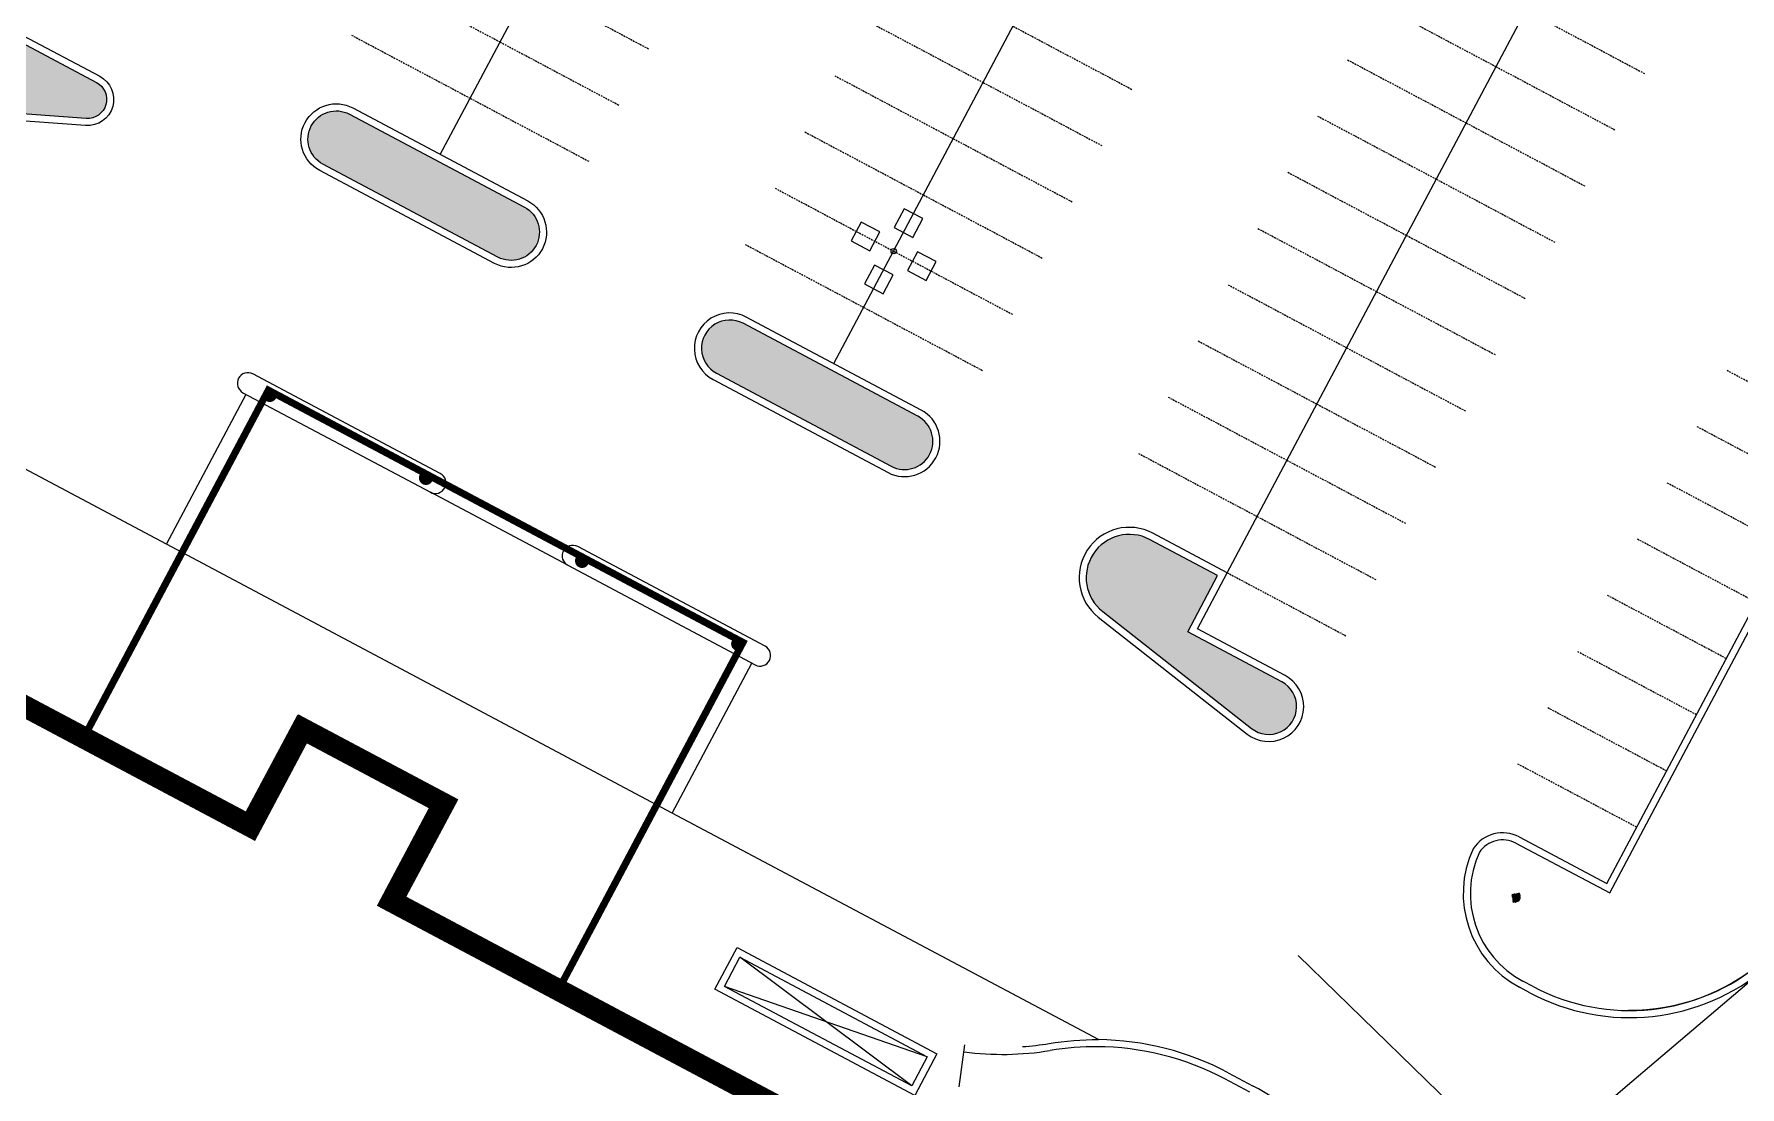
# Model space of a CAD drawing. Header units: feet. Extents: x 4566 to 6562, y 3176 to 5478.
# Drawn here: x 5116.9 to 5358.1, y 4111.4 to 4260.2 of the extents above; entities that cross this region are included whole.
import ezdxf

# ---------------------------------------------------------------- set-up
doc = ezdxf.new("R2010")
doc.units = ezdxf.units.FT
doc.header["$MEASUREMENT"] = 0
doc.linetypes.add('DASHED4', pattern=[0.1875, 0.125, -0.0625])
doc.linetypes.add('HIDDEN', pattern=[0.375, 0.25, -0.125])
for name, color, linetype in [('BLDG-CANOPIES', 11, 'Continuous'), ('BLDG-EXTENTS', 11, 'Continuous'), ('BLDG-EXTERIOR-STRUCTURES', 7, 'Continuous'), ('E3BDL', 7, 'Continuous'), ('ECTR-LITE-PKNG', 1, 'Continuous'), ('Fixtures', 1, 'Continuous'), ('PKNG-EOP', 254, 'Continuous'), ('PKNG-STRP-AISLES', 7, 'Continuous'), ('PKNG-STRP-NO-PARKING-EXTENTS', 7, 'Continuous'), ('PKNG-STRP-STALLS', 7, 'HIDDEN'), ('PKNG-STRP-TRAFFIC-CONTROL', 7, 'Continuous'), ('PLNT-TURF', 92, 'Continuous'), ('UTL-HYDRANTS', 1, 'Continuous')]:
    doc.layers.add(name, color=color, linetype=linetype)

# ---------------------------------------------------------------- blocks, each defined once
blk = doc.blocks.new('40ftLightPole')
at = {"layer": 'Fixtures'}
blk.add_circle((0, 0), 0.3750000000151231, dxfattribs=at)
blk = doc.blocks.new('KVS31000SR5')
at = {"layer": 'Fixtures'}
blk.add_lwpolyline([(1.5, 3), (1.5, 6), (-1.5, 6), (-1.5, 3)], close=True, dxfattribs=at)
blk = doc.blocks.new('Light_Fixture_Vertical_40-ft')
at = {"layer": 'ECTR-LITE-PKNG'}
for name, p, rotation in [('KVS31000SR5', (0, -2.273736754432321e-13, 40), 0.159018628577231), ('KVS31000SR5', (0, -2.273736754432321e-13, 40), 90.15901862810824), ('40ftLightPole', (0, 0), 344.1677341127833), ('KVS31000SR5', (0, -2.273736754432321e-13, 40), 270.1590186281082), ('KVS31000SR5', (0, -2.273736754432321e-13, 40), 180.1590186285772)]:
    blk.add_blockref(name, p, dxfattribs=dict(at, rotation=rotation))
blk = doc.blocks.new('I_UTILITY_FIRE_HYDRANT_P')
at = {"color": 0, "linetype": 'ByBlock', "lineweight": -2}
for p, q in [((-8.749999999999998, 0.9510565162951631), (-8.75, 9.325873406851315e-15)), ((-7.499999999999999, 0.9510565162951615), (-8.75, 0.9510565162951629)), ((-7.5, 7.965850201685498e-15), (-8.75, 9.325873406851315e-15)), ((-8.75, 9.2148511043888e-15), (-8.750000000000002, -0.9510565162951443)), ((-7.500000000000002, -1.249999999999992), (-7.499999999999998, 1.250000000000008)), ((-7.249999999999998, 1.250000000000008), (-7.499999999999998, 1.250000000000008)), ((-7.249999999999998, 2.000000000000008), (-7.250000000000002, -1.999999999999992)), ((-4.308421984903516, 3.000000000000004), (-6.249999999999996, 3.000000000000007)), ((-0.9510565162951519, 0.3090169943749475), (1.77635683940025e-15, 1)), ((-0.5877852522924716, -0.8090169943749475), (-0.9510565162951519, 0.3090169943749475)), ((1.77635683940025e-15, 1), (0.9510565162951554, 0.3090169943749472)), ((0.9510565162951554, 0.3090169943749473), (0.5877852522924751, -0.8090169943749476)), ((4.308421984903525, 2.999999999999999), (6.25, 2.999999999999998)), ((7.25, -2.000000000000002), (7.25, 1.999999999999998)), ((7.25, 1.249999999999998), (7.5, 1.249999999999998)), ((7.5, 1.249999999999998), (7.5, -1.250000000000002)), ((7.5, 0.9510565162951515), (8.75, 0.9510565162951512)), ((8.75, -2.331468351712829e-15), (8.75, 0.9510565162951512)), ((-7.500000000000001, -0.9510565162951456), (-8.75, -0.9510565162951443)), ((-7.250000000000002, -1.249999999999992), (-7.500000000000002, -1.249999999999992)), ((-4.308421984903523, -2.999999999999996), (-6.250000000000004, -2.999999999999993)), ((-3, -4.308421984903521), (-3, -6.25)), ((-2, -7.25), (2, -7.25)), ((-1.25, -7.25), (-1.25, -7.5)), ((1.25, -7.5), (-1.25, -7.5)), ((-0.9510565162951536, -7.5), (-0.9510565162951536, -8.75)), ((-0.9510565162951536, -8.75), (0, -8.75)), ((0.5877852522924751, -0.8090169943749476), (-0.5877852522924716, -0.8090169943749473)), ((0, -7.5), (0, -8.75)), ((0, -8.75), (0.9510565162951536, -8.75)), ((0.9510565162951536, -7.5), (0.9510565162951536, -8.75)), ((1.25, -7.25), (1.25, -7.5)), ((3, -4.308421984903522), (3, -6.25)), ((4.308421984903521, -3.000000000000001), (6.25, -3.000000000000002)), ((7.25, -1.250000000000002), (7.5, -1.250000000000002)), ((7.5, -2.05391259555654e-15), (8.75, -2.414735078559715e-15)), ((7.5, -0.9510565162951556), (8.75, -0.9510565162951559)), ((8.75, -0.9510565162951563), (8.75, -2.414735078559715e-15))]:
    blk.add_line(p, q, dxfattribs=at)
for radius in [5.25, 4.25, 1.625]:
    blk.add_circle((1.77635683940025e-15, 0), radius, dxfattribs=at)
for centre, radius, start, end in [((-6.249999999999998, 2.000000000000007), 1, 89.9999999999999, 180), ((0, 0), 6.25, 28.68540201411889, 151.314597985881), ((6.25, 1.999999999999998), 1, 0, 90), ((-6.250000000000002, -1.999999999999993), 1, 179.9999999999999, 269.9999999999999), ((0, 0), 6.25, 208.6854020141189, 241.314597985881), ((-2, -6.25), 1, 180, 270), ((2, -6.25), 1, 270, 0), ((0, 0), 6.25, 298.6854020141188, 331.314597985881), ((6.25, -2.000000000000002), 1, 270, 0)]:
    blk.add_arc(centre, radius, start, end, dxfattribs=at)
for points, knots in [([(-4.051286747571826, 0.9638250696304702), (-4.061262967728353, 0.9649900841826174), (-4.067548618470793, 0.977722912500991), (-4.071883112359752, 1.025060432383699), (-4.069810382197883, 1.059314041900602), (-4.05676818217504, 1.146339205836758), (-4.045691111282718, 1.198357864308253), (-4.010609617216385, 1.330698350690151), (-3.986609363516751, 1.403221042397037), (-3.956082955533299, 1.487853962890036), (-3.946498145065799, 1.5133548261587), (-3.930091122789872, 1.55555964541306), (-3.923226759389157, 1.572829603989244), (-3.910514196164632, 1.604185735073665), (-3.904311103421231, 1.619227183518368), (-3.89160849298737, 1.649517759787188), (-3.884728039386912, 1.665634640372853), (-3.868544652838277, 1.702832758484648), (-3.858824234120942, 1.724611708704791), (-3.827903875629587, 1.791880709713195), (-3.806768162328986, 1.835114733925998), (-3.743322513117454, 1.956025291533804), (-3.711344702074912, 2.007416295090204), (-3.661483150845459, 2.083401468448832), (-3.635608442417425, 2.117863580363938), (-3.597237749963252, 2.160407358968925), (-3.583276956641461, 2.172899630753398), (-3.560578733948477, 2.186535000712111), (-3.551931095968905, 2.187682128089005), (-3.546219574352531, 2.18316508912594)], [0, 0, 0, 0, 0.185870730838596, 0.185870730838596, 0.3733343903633866, 0.3733343903633866, 0.5677116081026011, 0.5677116081026011, 0.8231242128603288, 0.8231242128603288, 0.9336673492891366, 0.9336673492891366, 1.007549734701007, 1.007549734701007, 1.07194678697078, 1.07194678697078, 1.14155356558103, 1.14155356558103, 1.237498652971599, 1.237498652971599, 1.442129977944316, 1.442129977944316, 1.815046653273199, 1.815046653273199, 2.285394810310206, 2.285394810310206, 2.623416378169838, 2.623416378169838, 2.959053374163294, 2.959053374163294, 2.959053374163294, 2.959053374163294]), ([(-2.571738123073086, 0.7315230286607199), (-2.813615263324508, 0.7388640052910213), (-3.106920374769969, 0.7870245538638123), (-3.707453650114568, 0.9012876322716513), (-3.934977045560082, 0.9502425209961127), (-4.051286747589876, 0.9638250696260242)], [6.191079066227696e-05, 6.191079066227696e-05, 6.191079066227696e-05, 6.191079066227696e-05, 1.097237405152109, 1.097237405152109, 2.458179465722594, 2.458179465722594, 2.458179465722594, 2.458179465722594]), ([(-3.546219574468871, 2.183165089318265), (-3.470538485629644, 2.123311612429056), (-3.32480315042921, 2.025981141844614), (-2.857386861249532, 1.713100544993313), (-2.549194944625413, 1.50209116713728), (-2.335758360403319, 1.301228572300999)], [0.0189937173555643, 0.0189937173555643, 0.0189937173555643, 0.0189937173555643, 1.804809571325223, 1.804809571325223, 4.044345681741126, 4.044345681741126, 4.044345681741126, 4.044345681741126]), ([(-2.335758360421058, 1.301228572100691), (-2.315541923685419, 1.282203127347758), (-2.299988159629079, 1.256490502320221), (-2.280185236458646, 1.195528420770965), (-2.275777611033106, 1.16116437276625), (-2.277653169309147, 1.094759338522458), (-2.281935832005896, 1.064068826128835), (-2.292877666125507, 1.019107329099468), (-2.296962330650127, 1.005045017754546), (-2.304946415596055, 0.981404221122933), (-2.308518728061648, 0.9717781633472699), (-2.316057751477254, 0.9531655862679199), (-2.319995563687595, 0.9441791802918498), (-2.329633162070315, 0.9237721180037626), (-2.335495441541921, 0.9124636631208037), (-2.354157436450066, 0.8795547817808613), (-2.368001235560838, 0.8589936131107276), (-2.402636899428702, 0.8156695353614632), (-2.424025930929591, 0.7944880925805468), (-2.468171898867414, 0.7610599333572979), (-2.490595497344936, 0.7487545044179393), (-2.532957834477019, 0.7341416767390032), (-2.552705310455113, 0.7309453823712561), (-2.571738123073017, 0.731523028660792)], [0, 0, 0, 0, 0.1258730209680606, 0.1258730209680606, 0.2478314787581916, 0.2478314787581916, 0.3450658520518149, 0.3450658520518149, 0.3893875602107477, 0.3893875602107477, 0.4202065589311733, 0.4202065589311733, 0.4496330947651197, 0.4496330947651197, 0.4880450728529412, 0.4880450728529412, 0.5645710982888283, 0.5645710982888283, 0.6648534477620065, 0.6648534477620065, 0.7619275108266277, 0.7619275108266277, 0.8482629304626004, 0.8482629304626004, 0.8482629304626004, 0.8482629304626004]), ([(-2.183165089125931, 3.546219574352529), (-2.189395552359218, 3.554097616965825), (-2.18483670937575, 3.567545712477598), (-2.154428978084042, 3.604083343813094), (-2.128742376961519, 3.626838661829579), (-2.057984065330629, 3.679152517304978), (-2.013368647233546, 3.708102591514744), (-1.894983429538967, 3.776875084512423), (-1.826731400301948, 3.811185629467049), (-1.7453014582193, 3.849444711368933), (-1.720492140397991, 3.860699060234348), (-1.679047309794029, 3.8789408574175), (-1.661981767064743, 3.88629872432839), (-1.630820494480917, 3.899481717587606), (-1.615798335343563, 3.905731378838554), (-1.585397561481134, 3.918167948747788), (-1.56913599052908, 3.924699088902891), (-1.531389566593937, 3.939558748095942), (-1.50911614921505, 3.948085417492773), (-1.439685787272339, 3.973787789103528), (-1.394169509373441, 3.989413654602299), (-1.263809985377939, 4.030047481009481), (-1.204859331235534, 4.043774681080547), (-1.115872258888936, 4.062246871437292), (-1.073207684069059, 4.06831908267579), (-1.015992512886985, 4.071269900191507), (-0.997287371167193, 4.070231498654143), (-0.9715956414183164, 4.063823094028845), (-0.964669696414628, 4.058519432119331), (-0.9638250696304631, 4.051286747571831)], [0, 0, 0, 0, 0.1858707308386437, 0.1858707308386437, 0.3733343903635247, 0.3733343903635247, 0.5677116081027659, 0.5677116081027659, 0.8231242128604076, 0.8231242128604076, 0.9336673492890136, 0.9336673492890136, 1.007549734700745, 1.007549734700745, 1.071946786971002, 1.071946786971002, 1.141553565583239, 1.141553565583239, 1.237498652976416, 1.237498652976416, 1.442129977954591, 1.442129977954591, 1.815046653292308, 1.815046653292308, 2.285394810337199, 2.285394810337199, 2.623416378202705, 2.623416378202705, 2.959053374202118, 2.959053374202118, 2.959053374202118, 2.959053374202118]), ([(-1.301228572100836, 2.335758360421058), (-1.467070683830803, 2.511982180862661), (-1.640414066609072, 2.753434864603907), (-1.984259020351979, 3.258872213509682), (-2.110526022360787, 3.454371883097089), (-2.183165089141835, 3.54621957436215)], [6.1910790663185e-05, 6.1910790663185e-05, 6.1910790663185e-05, 6.1910790663185e-05, 1.097237405152072, 1.097237405152072, 2.458179465722489, 2.458179465722489, 2.458179465722489, 2.458179465722489]), ([(-0.7315230286607619, 2.571738123073063), (-0.7306808701534369, 2.543989922565567), (-0.7378642696355122, 2.514810179009367), (-0.7669681896329621, 2.457700696489808), (-0.7881505791787848, 2.430284983289278), (-0.8364322491729936, 2.384655753246081), (-0.8611620184389075, 2.365982583648914), (-0.9006916429854339, 2.341927049311649), (-0.9135234926808256, 2.334871787584726), (-0.93588566089851, 2.323800820580705), (-0.9452183179967371, 2.319520176220373), (-0.9637102920455156, 2.311689991332944), (-0.9728490943666763, 2.308120096445731), (-0.9940938776655202, 2.300504935488478), (-1.006235420365577, 2.296653907923589), (-1.042701536672194, 2.286579837916911), (-1.067029522696682, 2.281829940349712), (-1.12215538465404, 2.275686303976395), (-1.152257255697176, 2.275833091368081), (-1.20711044705692, 2.283411726589588), (-1.23166757784734, 2.29056635288315), (-1.271955103244476, 2.310188219192114), (-1.288178798841987, 2.321891671945397), (-1.301228572100735, 2.335758360421065)], [0, 0, 0, 0, 0.1258730209699152, 0.1258730209699152, 0.2478314787622561, 0.2478314787622561, 0.3450658520571158, 0.3450658520571158, 0.3893875602163909, 0.3893875602163909, 0.4202065589372208, 0.4202065589372208, 0.4496330947716183, 0.4496330947716183, 0.4880450728601258, 0.4880450728601258, 0.5645710982970364, 0.5645710982970364, 0.6648534477719215, 0.6648534477719215, 0.7619275108388546, 0.7619275108388546, 0.848262930476104, 0.848262930476104, 0.848262930476104, 0.848262930476104]), ([(-0.9638250695767301, 4.051286747790099), (-0.952633257836883, 3.955449337278342), (-0.9184058498245005, 3.783575857733275), (-0.8091326138437509, 3.231822638282042), (-0.74041418166785, 2.864691882154335), (-0.7315230285065724, 2.571738123202135)], [0.01899371735556366, 0.01899371735556366, 0.01899371735556366, 0.01899371735556366, 1.804809571325323, 1.804809571325323, 4.044345681741321, 4.044345681741321, 4.044345681741321, 4.044345681741321]), ([(1.301228572100792, 2.335758360421072), (1.282203127347564, 2.315541923685117), (1.256490502319961, 2.299988159629027), (1.195528420771074, 2.280185236458695), (1.161164372766327, 2.275777611033113), (1.094759338522479, 2.277653169309153), (1.064068826128892, 2.281935832005879), (1.019107329099402, 2.29287766612553), (1.005045017754515, 2.296962330650138), (0.9814042211229292, 2.304946415596061), (0.971778163347345, 2.308518728061614), (0.9531655862678168, 2.316057751477297), (0.9441791802917656, 2.319995563687637), (0.9237721180037308, 2.329633162070336), (0.9124636631207359, 2.335495441541958), (0.8795547817809997, 2.354157436449996), (0.8589936131106342, 2.368001235560888), (0.8156695353609873, 2.402636899429109), (0.7944880925800142, 2.424025930930222), (0.7610599333570942, 2.468171898867779), (0.7487545044178265, 2.490595497345215), (0.7341416767390392, 2.532957834477003), (0.7309453823712335, 2.552705310454968), (0.7315230286607743, 2.571738123073043)], [0, 0, 0, 0, 0.125873020970022, 0.125873020970022, 0.2478314787627043, 0.2478314787627043, 0.3450658520580574, 0.3450658520580574, 0.389387560217448, 0.389387560217448, 0.4202065589378015, 0.4202065589378015, 0.4496330947713021, 0.4496330947713021, 0.4880450728584949, 0.4880450728584949, 0.5645710982920736, 0.5645710982920736, 0.664853447762237, 0.664853447762237, 0.7619275108245371, 0.7619275108245371, 0.8482629304580972, 0.8482629304580972, 0.8482629304580972, 0.8482629304580972]), ([(0.731523028660602, 2.571738123073184), (0.7388640052909068, 2.813615263324605), (0.7870245538638141, 3.106920374769989), (0.9012876322716483, 3.70745365011457), (0.9502425209961096, 3.934977045560084), (0.9638250696260222, 4.051286747589879)], [6.19107907077057e-05, 6.19107907077057e-05, 6.19107907077057e-05, 6.19107907077057e-05, 1.097237405152137, 1.097237405152137, 2.458179465722634, 2.458179465722634, 2.458179465722634, 2.458179465722634]), ([(0.9638250696304667, 4.051286747571826), (0.9649900841826149, 4.061262967728353), (0.9777229125009903, 4.067548618470791), (1.025060432383697, 4.07188311235975), (1.059314041900603, 4.069810382197883), (1.146339205836757, 4.056768182175041), (1.19835786430825, 4.045691111282719), (1.330698350690128, 4.010609617216391), (1.403221042397004, 3.986609363516761), (1.487853962890021, 3.956082955533302), (1.513354826158638, 3.946498145065826), (1.55555964541308, 3.930091122789867), (1.572829603989319, 3.923226759389129), (1.604185735073779, 3.910514196164588), (1.619227183518607, 3.904311103421131), (1.649517759787164, 3.891608492987379), (1.665634640372847, 3.884728039386915), (1.702832758484588, 3.868544652838303), (1.724611708704781, 3.858824234120947), (1.79188070971324, 3.827903875629567), (1.835114733926019, 3.806768162328976), (1.956025291533704, 3.743322513117508), (2.00741629509011, 3.711344702074968), (2.083401468448816, 3.661483150845464), (2.117863580363942, 3.635608442417428), (2.160407358968936, 3.597237749963249), (2.172899630753399, 3.583276956641455), (2.186535000712112, 3.560578733948468), (2.187682128088992, 3.5519310959689), (2.183165089125932, 3.546219574352532)], [0, 0, 0, 0, 0.1858707308386025, 0.1858707308386025, 0.3733343903634176, 0.3733343903634176, 0.5677116081026621, 0.5677116081026621, 0.8231242128603582, 0.8231242128603582, 0.9336673492890485, 0.9336673492890485, 1.007549734700714, 1.007549734700714, 1.071946786971089, 1.071946786971089, 1.141553565583029, 1.141553565583029, 1.23749865297561, 1.23749865297561, 1.442129977952642, 1.442129977952642, 1.815046653288918, 1.815046653288918, 2.285394810333692, 2.285394810333692, 2.62341637819888, 2.62341637819888, 2.959053374198062, 2.959053374198062, 2.959053374198062, 2.959053374198062]), ([(2.183165089318262, 3.546219574468872), (2.123311612429049, 3.470538485629641), (2.025981141844607, 3.324803150429207), (1.713100544993317, 2.857386861249544), (1.502091167137342, 2.54919494462542), (1.301228572301056, 2.335758360403316)], [0.01899371735556174, 0.01899371735556174, 0.01899371735556174, 0.01899371735556174, 1.804809571325323, 1.804809571325323, 4.044345681741326, 4.044345681741326, 4.044345681741326, 4.044345681741326]), ([(2.571738123072992, 0.731523028660816), (2.543989922565723, 0.7306808701535009), (2.514810179009469, 0.7378642696354619), (2.457700696489677, 0.7669681896330354), (2.430284983289177, 0.7881505791788871), (2.384655753246076, 0.8364322491730134), (2.365982583648952, 0.8611620184388328), (2.341927049311607, 0.9006916429855027), (2.334871787584689, 0.9135234926808972), (2.323800820580656, 0.9358856608986106), (2.319520176220315, 0.9452183179968651), (2.311689991332933, 0.9637102920455397), (2.308120096445705, 0.9728490943667353), (2.300504935488487, 0.9940938776655015), (2.296653907923567, 1.006235420365636), (2.286579837916889, 1.042701536672291), (2.281829940349658, 1.067029522696958), (2.275686303976368, 1.122155384654567), (2.275833091368089, 1.152257255697788), (2.283411726589742, 1.207110447057642), (2.290566352883431, 1.23166757784794), (2.310188219192199, 1.271955103244555), (2.321891671945446, 1.288178798841991), (2.335758360421057, 1.301228572100689)], [0, 0, 0, 0, 0.1258730209688835, 0.1258730209688835, 0.2478314787602461, 0.2478314787602461, 0.3450658520541918, 0.3450658520541918, 0.3893875602128223, 0.3893875602128223, 0.4202065589332784, 0.4202065589332784, 0.4496330947673295, 0.4496330947673295, 0.4880450728548661, 0.4880450728548661, 0.5645710982892336, 0.5645710982892336, 0.6648534477604012, 0.6648534477604012, 0.7619275108233513, 0.7619275108233513, 0.8482629304583662, 0.8482629304583662, 0.8482629304583662, 0.8482629304583662]), ([(2.33575836042106, 1.301228572100826), (2.511982180862724, 1.467070683830849), (2.753434864603967, 1.640414066609115), (3.258872213509683, 1.984259020351981), (3.454371883097087, 2.110526022360789), (3.546219574362148, 2.183165089141837)], [6.191079065893971e-05, 6.191079065893971e-05, 6.191079065893971e-05, 6.191079065893971e-05, 1.097237405152443, 1.097237405152443, 2.458179465723502, 2.458179465723502, 2.458179465723502, 2.458179465723502]), ([(4.051286747790098, 0.9638250695767328), (3.955449337278338, 0.952633257836885), (3.783575857733272, 0.9184058498245016), (3.231822638282065, 0.8091326138437563), (2.864691882154338, 0.7404141816679006), (2.571738123202094, 0.7315230285066203)], [0.01899371735556089, 0.01899371735556089, 0.01899371735556089, 0.01899371735556089, 1.804809571325379, 1.804809571325379, 4.044345681741321, 4.044345681741321, 4.044345681741321, 4.044345681741321]), ([(3.546219574352532, 2.183165089125937), (3.554097616965828, 2.189395552359224), (3.567545712477596, 2.184836709375753), (3.604083343813095, 2.154428978084042), (3.626838661829581, 2.128742376961509), (3.679152517304974, 2.057984065330628), (3.708102591514749, 2.013368647233558), (3.776875084512419, 1.894983429538994), (3.811185629467033, 1.826731400301979), (3.849444711368928, 1.745301458219308), (3.860699060234335, 1.720492140398026), (3.878940857417488, 1.67904730979406), (3.886298724328341, 1.661981767064864), (3.899481717587619, 1.630820494480893), (3.905731378838578, 1.615798335343509), (3.918167948747676, 1.585397561481414), (3.924699088902866, 1.569135990529162), (3.939558748096017, 1.531389566593762), (3.948085417492784, 1.509116149215017), (3.973787789103513, 1.439685787272377), (3.989413654602298, 1.394169509373459), (4.030047481009536, 1.263809985377784), (4.043774681080578, 1.204859331235383), (4.062246871437292, 1.115872258888945), (4.068319082675794, 1.073207684069068), (4.071269900191512, 1.015992512886989), (4.070231498654142, 0.9972873711671961), (4.063823094028844, 0.9715956414183177), (4.058519432119336, 0.9646696964146293), (4.051286747571837, 0.9638250696304642)], [0, 0, 0, 0, 0.1858707308386482, 0.1858707308386482, 0.3733343903635528, 0.3733343903635528, 0.5677116081028347, 0.5677116081028347, 0.823124212860455, 0.823124212860455, 0.9336673492889739, 0.9336673492889739, 1.00754973470042, 1.00754973470042, 1.071946786970085, 1.071946786970085, 1.141553565580708, 1.141553565580708, 1.237498652971964, 1.237498652971964, 1.442129977946258, 1.442129977946258, 1.815046653277593, 1.815046653277593, 2.285394810316361, 2.285394810316361, 2.623416378177482, 2.623416378177482, 2.959053374172533, 2.959053374172533, 2.959053374172533, 2.959053374172533]), ([(-3.546219574352531, -2.183165089125935), (-3.554097616965826, -2.189395552359222), (-3.567545712477596, -2.184836709375756), (-3.604083343813098, -2.154428978084042), (-3.626838661829586, -2.128742376961502), (-3.679152517304975, -2.057984065330624), (-3.708102591514749, -2.01336864723355), (-3.776875084512426, -1.894983429538976), (-3.811185629467044, -1.826731400301953), (-3.849444711368929, -1.745301458219304), (-3.860699060234335, -1.720492140398022), (-3.878940857417502, -1.679047309794026), (-3.886298724328395, -1.661981767064734), (-3.899481717587619, -1.630820494480884), (-3.905731378838581, -1.615798335343495), (-3.918167948747695, -1.585397561481361), (-3.924699088902869, -1.569135990529144), (-3.939558748095992, -1.531389566593816), (-3.948085417492779, -1.509116149215025), (-3.973787789103525, -1.43968578727234), (-3.9894136546023, -1.394169509373444), (-4.030047481009479, -1.263809985377953), (-4.043774681080538, -1.204859331235548), (-4.062246871437287, -1.115872258888938), (-4.068319082675786, -1.073207684069065), (-4.071269900191502, -1.015992512887027), (-4.070231498654155, -0.997287371167201), (-4.063823094028853, -0.9715956414183042), (-4.058519432119324, -0.9646696964146266), (-4.051286747571832, -0.9638250696304627)], [0, 0, 0, 0, 0.1858707308386351, 0.1858707308386351, 0.3733343903635288, 0.3733343903635288, 0.5677116081028342, 0.5677116081028342, 0.823124212860554, 0.823124212860554, 0.9336673492891538, 0.9336673492891538, 1.007549734700793, 1.007549734700793, 1.071946786971132, 1.071946786971132, 1.141553565582751, 1.141553565582751, 1.237498652975202, 1.237498652975202, 1.442129977952065, 1.442129977952065, 1.815046653287371, 1.815046653287371, 2.285394810329185, 2.285394810329185, 2.623416378191975, 2.623416378191975, 2.959053374188604, 2.959053374188604, 2.959053374188604, 2.959053374188604]), ([(-4.051286747790094, -0.9638250695767314), (-3.955449337278343, -0.9526332578368848), (-3.783575857733283, -0.9184058498245009), (-3.231822638282036, -0.8091326138437481), (-2.864691882154307, -0.7404141816678804), (-2.571738123202111, -0.7315230285066026)], [0.01899371735556398, 0.01899371735556398, 0.01899371735556398, 0.01899371735556398, 1.804809571325232, 1.804809571325232, 4.044345681741106, 4.044345681741106, 4.044345681741106, 4.044345681741106]), ([(-2.335758360421059, -1.301228572100836), (-2.511982180862688, -1.467070683830828), (-2.753434864603929, -1.640414066609085), (-3.258872213509669, -1.984259020351969), (-3.454371883097084, -2.110526022360782), (-3.54621957436215, -2.183165089141833)], [6.191079066719541e-05, 6.191079066719541e-05, 6.191079066719541e-05, 6.191079066719541e-05, 1.097237405152241, 1.097237405152241, 2.458179465722985, 2.458179465722985, 2.458179465722985, 2.458179465722985]), ([(-2.571738123073042, -0.7315230286607737), (-2.543989922565633, -0.7306808701534523), (-2.514810179009407, -0.7378642696354842), (-2.457700696489489, -0.7669681896331229), (-2.430284983289047, -0.7881505791790179), (-2.38465575324609, -0.8364322491730114), (-2.365982583649021, -0.8611620184387077), (-2.341927049311613, -0.9006916429854948), (-2.334871787584722, -0.9135234926808273), (-2.323800820580678, -0.9358856608985655), (-2.319520176220347, -0.9452183179967841), (-2.311689991332888, -0.9637102920456408), (-2.308120096445696, -0.9728490943667762), (-2.300504935488545, -0.9940938776653494), (-2.296653907923597, -1.006235420365536), (-2.286579837916893, -1.042701536672275), (-2.281829940349676, -1.067029522696856), (-2.275686303976383, -1.122155384654289), (-2.275833091368067, -1.15225725569744), (-2.283411726589665, -1.207110447057297), (-2.290566352883265, -1.231667577847638), (-2.310188219192211, -1.271955103244667), (-2.321891671945567, -1.288178798842127), (-2.335758360421064, -1.301228572100717)], [0, 0, 0, 0, 0.1258730209695212, 0.1258730209695212, 0.2478314787626063, 0.2478314787626063, 0.345065852057823, 0.345065852057823, 0.389387560216557, 0.389387560216557, 0.420206558936843, 0.420206558936843, 0.4496330947708465, 0.4496330947708465, 0.4880450728581858, 0.4880450728581858, 0.5645710982919151, 0.5645710982919151, 0.6648534477622444, 0.6648534477622444, 0.7619275108240038, 0.7619275108240038, 0.8482629304574306, 0.8482629304574306, 0.8482629304574306, 0.8482629304574306]), ([(-0.9638250696304667, -4.051286747571825), (-0.9649900841826131, -4.061262967728354), (-0.977722912501001, -4.067548618470802), (-1.025060432383698, -4.071883112359761), (-1.05931404190059, -4.069810382197897), (-1.146339205836764, -4.056768182175051), (-1.198357864308267, -4.045691111282719), (-1.330698350690094, -4.010609617216405), (-1.403221042396947, -3.986609363516782), (-1.487853962890018, -3.956082955533303), (-1.513354826158608, -3.946498145065839), (-1.555559645413103, -3.93009112278986), (-1.572829603989417, -3.923226759389089), (-1.604185735073756, -3.910514196164598), (-1.619227183518562, -3.904311103421151), (-1.649517759787296, -3.891608492987324), (-1.665634640372882, -3.884728039386899), (-1.702832758484608, -3.868544652838293), (-1.724611708704784, -3.858824234120944), (-1.791880709713231, -3.82790387562957), (-1.83511473392601, -3.806768162328979), (-1.956025291533227, -3.743322513117756), (-2.007416295089695, -3.711344702075255), (-2.083401468448839, -3.661483150845463), (-2.117863580363945, -3.635608442417426), (-2.160407358968937, -3.597237749963248), (-2.172899630753401, -3.583276956641455), (-2.186535000712114, -3.560578733948468), (-2.187682128088996, -3.551931095968901), (-2.183165089125936, -3.546219574352532)], [0, 0, 0, 0, 0.1858707308386255, 0.1858707308386255, 0.3733343903634762, 0.3733343903634762, 0.5677116081027226, 0.5677116081027226, 0.8231242128603593, 0.8231242128603593, 0.933667349288878, 0.933667349288878, 1.007549734700455, 1.007549734700455, 1.071946786971049, 1.071946786971049, 1.141553565583599, 1.141553565583599, 1.237498652977367, 1.237498652977367, 1.442129977956968, 1.442129977956968, 1.81504665329571, 1.81504665329571, 2.28539481033794, 2.28539481033794, 2.623416378201419, 2.623416378201419, 2.959053374198899, 2.959053374198899, 2.959053374198899, 2.959053374198899]), ([(-2.183165089318267, -3.546219574468872), (-2.123311612429054, -3.47053848562964), (-2.025981141844609, -3.324803150429203), (-1.713100544993318, -2.857386861249541), (-1.502091167137351, -2.54919494462541), (-1.301228572301069, -2.335758360403312)], [0.01899371735556108, 0.01899371735556108, 0.01899371735556108, 0.01899371735556108, 1.804809571325326, 1.804809571325326, 4.044345681741339, 4.044345681741339, 4.044345681741339, 4.044345681741339]), ([(-1.301228572100703, -2.33575836042106), (-1.282203127347675, -2.315541923685319), (-1.256490502320109, -2.299988159629055), (-1.195528420770854, -2.280185236458623), (-1.161164372766118, -2.275777611033109), (-1.094759338522467, -2.277653169309164), (-1.064068826129017, -2.281935832005844), (-1.019107329099427, -2.292877666125518), (-1.005045017754556, -2.296962330650125), (-0.9814042211228688, -2.30494641559608), (-0.9717781633471958, -2.308518728061681), (-0.9531655862679962, -2.316057751477228), (-0.9441791802918704, -2.319995563687587), (-0.9237721180035816, -2.329633162070404), (-0.9124636631207093, -2.335495441541976), (-0.8795547817810583, -2.354157436449957), (-0.8589936131107461, -2.368001235560813), (-0.8156695353612076, -2.402636899428916), (-0.7944880925802735, -2.424025930929951), (-0.761059933357215, -2.468171898867571), (-0.74875450441791, -2.490595497345113), (-0.7341416767391173, -2.532957834476805), (-0.7309453823712388, -2.552705310454769), (-0.7315230286607868, -2.571738123073032)], [0, 0, 0, 0, 0.1258730209686988, 0.1258730209686988, 0.2478314787600641, 0.2478314787600641, 0.3450658520542014, 0.3450658520542014, 0.3893875602128238, 0.3893875602128238, 0.4202065589329329, 0.4202065589329329, 0.4496330947663769, 0.4496330947663769, 0.4880450728538069, 0.4880450728538069, 0.5645710982887138, 0.5645710982887138, 0.6648534477605372, 0.6648534477605372, 0.7619275108251188, 0.7619275108251188, 0.8482629304608732, 0.8482629304608732, 0.8482629304608732, 0.8482629304608732]), ([(-0.7315230286607104, -2.571738123073096), (-0.7388640052910116, -2.813615263324525), (-0.7870245538638141, -3.106920374769975), (-0.9012876322716501, -3.707453650114562), (-0.9502425209961114, -3.934977045560077), (-0.963825069626024, -4.051286747589875)], [6.191079066853292e-05, 6.191079066853292e-05, 6.191079066853292e-05, 6.191079066853292e-05, 1.097237405152151, 1.097237405152151, 2.458179465722719, 2.458179465722719, 2.458179465722719, 2.458179465722719]), ([(0.7315230286608259, -2.571738123072968), (0.7306808701535132, -2.543989922565718), (0.7378642696354643, -2.514810179009455), (0.766968189633003, -2.457700696489745), (0.7881505791788381, -2.430284983289212), (0.8364322491730647, -2.384655753246018), (0.861162018438991, -2.365982583648857), (0.900691642985409, -2.341927049311668), (0.9135234926806728, -2.334871787584802), (0.935885660898574, -2.323800820580677), (0.9452183179968117, -2.31952017622034), (0.9637102920455263, -2.311689991332941), (0.9728490943667136, -2.308120096445719), (0.9940938776656214, -2.300504935488446), (1.006235420365648, -2.296653907923565), (1.042701536672201, -2.286579837916909), (1.067029522696748, -2.2818299403497), (1.122155384654162, -2.275686303976391), (1.152257255697311, -2.275833091368073), (1.207110447056932, -2.283411726589601), (1.231667577847279, -2.290566352883074), (1.271955103244759, -2.31018821919223), (1.28817879884223, -2.321891671945652), (1.301228572100742, -2.335758360421069)], [0, 0, 0, 0, 0.1258730209687933, 0.1258730209687933, 0.2478314787596052, 0.2478314787596052, 0.3450658520532631, 0.3450658520532631, 0.3893875602115779, 0.3893875602115779, 0.4202065589312887, 0.4202065589312887, 0.4496330947645203, 0.4496330947645203, 0.4880450728515077, 0.4880450728515077, 0.5645710982854588, 0.5645710982854588, 0.6648534477562721, 0.6648534477562721, 0.7619275108183076, 0.7619275108183076, 0.8482629304508779, 0.8482629304508779, 0.8482629304508779, 0.8482629304508779]), ([(0.9638250695767301, -4.051286747790096), (0.952633257836883, -3.955449337278339), (0.9184058498244987, -3.783575857733278), (0.8091326138437491, -3.231822638282043), (0.7404141816678838, -2.864691882154319), (0.7315230285066043, -2.571738123202109)], [0.01899371735556084, 0.01899371735556084, 0.01899371735556084, 0.01899371735556084, 1.804809571325303, 1.804809571325303, 4.044345681741268, 4.044345681741268, 4.044345681741268, 4.044345681741268]), ([(2.18316508912593, -3.546219574352537), (2.189395552359215, -3.554097616965831), (2.184836709375755, -3.567545712477583), (2.154428978084034, -3.604083343813093), (2.128742376961494, -3.626838661829593), (2.057984065330622, -3.679152517304977), (2.013368647233548, -3.708102591514748), (1.894983429538915, -3.776875084512458), (1.826731400301856, -3.811185629467093), (1.745301458219298, -3.849444711368935), (1.72049214039799, -3.86069906023435), (1.679047309794022, -3.878940857417505), (1.661981767064717, -3.886298724328403), (1.63082049448092, -3.899481717587604), (1.615798335343573, -3.90573137883855), (1.585397561481216, -3.918167948747755), (1.569135990529102, -3.924699088902885), (1.531389566593855, -3.939558748095975), (1.509116149215032, -3.948085417492778), (1.439685787272346, -3.973787789103524), (1.394169509373445, -3.989413654602303), (1.263809985378114, -4.030047481009432), (1.204859331235701, -4.043774681080514), (1.115872258888913, -4.062246871437299), (1.073207684069054, -4.068319082675789), (1.015992512886998, -4.071269900191504), (0.9972873711671948, -4.070231498654141), (0.9715956414183164, -4.063823094028844), (0.9646696964146244, -4.058519432119337), (0.9638250696304596, -4.051286747571835)], [0, 0, 0, 0, 0.1858707308386011, 0.1858707308386011, 0.3733343903634121, 0.3733343903634121, 0.5677116081026621, 0.5677116081026621, 0.8231242128605223, 0.8231242128605223, 0.9336673492894045, 0.9336673492894045, 1.00754973470134, 1.00754973470134, 1.071946786971844, 1.071946786971844, 1.141553565583903, 1.141553565583903, 1.237498652977029, 1.237498652977029, 1.442129977955244, 1.442129977955244, 1.815046653292268, 1.815046653292268, 2.2853948103345, 2.2853948103345, 2.623416378198037, 2.623416378198037, 2.959053374195363, 2.959053374195363, 2.959053374195363, 2.959053374195363]), ([(1.301228572100831, -2.335758360421059), (1.467070683830837, -2.511982180862705), (1.640414066609097, -2.753434864603947), (1.984259020351974, -3.25887221350968), (2.110526022360787, -3.454371883097092), (2.183165089141838, -3.546219574362155)], [6.191079066292894e-05, 6.191079066292894e-05, 6.191079066292894e-05, 6.191079066292894e-05, 1.097237405152325, 1.097237405152325, 2.458179465723206, 2.458179465723206, 2.458179465723206, 2.458179465723206]), ([(2.335758360421064, -1.301228572100746), (2.315541923685206, -1.282203127347609), (2.299988159629027, -1.256490502320016), (2.280185236458632, -1.19552842077089), (2.275777611033105, -1.161164372766144), (2.277653169309161, -1.094759338522433), (2.281935832005857, -1.064068826128947), (2.29287766612552, -1.01910732909942), (2.296962330650107, -1.005045017754597), (2.304946415596048, -0.9814042211229594), (2.308518728061598, -0.9717781633473959), (2.316057751477368, -0.9531655862676502), (2.319995563687669, -0.9441791802916946), (2.329633162070305, -0.9237721180037906), (2.335495441541932, -0.9124636631207883), (2.354157436450013, -0.8795547817809668), (2.368001235560881, -0.8589936131106461), (2.402636899429023, -0.815669535361087), (2.424025930930078, -0.7944880925801393), (2.468171898867702, -0.7610599333571338), (2.490595497345195, -0.7487545044178598), (2.532957834476958, -0.7341416767390655), (2.552705310454945, -0.7309453823712583), (2.571738123073018, -0.7315230286607992)], [0, 0, 0, 0, 0.1258730209694182, 0.1258730209694182, 0.2478314787617239, 0.2478314787617239, 0.3450658520566438, 0.3450658520566438, 0.3893875602154955, 0.3893875602154955, 0.4202065589352644, 0.4202065589352644, 0.4496330947687913, 0.4496330947687913, 0.4880450728562875, 0.4880450728562875, 0.5645710982906978, 0.5645710982906978, 0.6648534477618887, 0.6648534477618887, 0.7619275108253507, 0.7619275108253507, 0.8482629304602578, 0.8482629304602578, 0.8482629304602578, 0.8482629304602578]), ([(3.546219574468871, -2.183165089318267), (3.470538485629643, -2.123311612429056), (3.324803150429208, -2.025981141844613), (2.85738686124953, -1.713100544993313), (2.549194944625409, -1.502091167137307), (2.335758360403315, -1.301228572301024)], [0.01899371735556116, 0.01899371735556116, 0.01899371735556116, 0.01899371735556116, 1.804809571325272, 1.804809571325272, 4.044345681741252, 4.044345681741252, 4.044345681741252, 4.044345681741252]), ([(2.571738123073093, -0.7315230286607108), (2.813615263324525, -0.7388640052910116), (3.106920374769965, -0.7870245538638139), (3.707453650114557, -0.9012876322716497), (3.934977045560075, -0.9502425209961132), (4.051286747589872, -0.9638250696260251)], [6.191079066645169e-05, 6.191079066645169e-05, 6.191079066645169e-05, 6.191079066645169e-05, 1.097237405152157, 1.097237405152157, 2.45817946572281, 2.45817946572281, 2.45817946572281, 2.45817946572281]), ([(4.051286747571831, -0.9638250696304707), (4.061262967728361, -0.9649900841826184), (4.067548618470791, -0.9777229125010158), (4.07188311235975, -1.025060432383696), (4.069810382197904, -1.059314041900565), (4.056768182175055, -1.146339205836764), (4.045691111282716, -1.19835786430827), (4.010609617216394, -1.330698350690126), (3.986609363516763, -1.403221042396996), (3.956082955533304, -1.487853962890018), (3.946498145065842, -1.513354826158604), (3.930091122789863, -1.555559645413096), (3.923226759389106, -1.572829603989378), (3.910514196164614, -1.604185735073716), (3.90431110342119, -1.619227183518473), (3.891608492987325, -1.649517759787298), (3.884728039386898, -1.665634640372886), (3.868544652838295, -1.702832758484605), (3.858824234120945, -1.724611708704789), (3.827903875629566, -1.791880709713241), (3.806768162328973, -1.835114733926023), (3.743322513117501, -1.956025291533712), (3.711344702074966, -2.007416295090121), (3.661483150845463, -2.083401468448823), (3.635608442417432, -2.117863580363952), (3.597237749963245, -2.160407358968954), (3.583276956641447, -2.172899630753402), (3.560578733948464, -2.186535000712113), (3.551931095968895, -2.187682128088996), (3.546219574352525, -2.183165089125935)], [0, 0, 0, 0, 0.185870730838665, 0.185870730838665, 0.3733343903635741, 0.3733343903635741, 0.5677116081027848, 0.5677116081027848, 0.8231242128604875, 0.8231242128604875, 0.933667349289122, 0.933667349289122, 1.00754973470071, 1.00754973470071, 1.071946786970948, 1.071946786970948, 1.141553565582667, 1.141553565582667, 1.237498652975238, 1.237498652975238, 1.442129977952258, 1.442129977952258, 1.815046653288497, 1.815046653288497, 2.285394810333198, 2.285394810333198, 2.623416378198488, 2.623416378198488, 2.959053374197796, 2.959053374197796, 2.959053374197796, 2.959053374197796])]:
    blk.add_open_spline(points, degree=3, knots=knots, dxfattribs=at)

msp = doc.modelspace()

# ---------------------------------------------------------------- hatches: boundary and pattern name
h = msp.add_hatch(color=7)
edge = h.paths.add_edge_path()
edge.add_line((5110.707696986072, 4249.250126473875), (5115.703248584865, 4258.651045744904))
edge.add_line((5115.703248584865, 4258.651045744904), (5125.683000903534, 4253.347908231034))
edge.add_arc((5124.41661841504, 4250.964756079537), 2.698729105403458, -94.13524221378191, 62.01428387831311, ccw=False)
edge.add_line((5124.222010497401, 4248.27305280043), (5110.707696986072, 4249.250126473875))
h = msp.add_hatch(color=7)
edge = h.paths.add_edge_path()
edge.add_arc((5159.585962035753, 4245.335305027364), 4.000000000002159, 62.014283878314586, 242.0142838783207, ccw=False)
edge.add_line((5161.462967750716, 4248.867563447413), (5186.18930409819, 4235.728243183964))
edge.add_arc((5184.312298383227, 4232.195984763914), 4.000000000002586, -117.98571612167927, 62.014283878309186, ccw=False)
edge.add_line((5182.435292668265, 4228.663726343863), (5157.708956320791, 4241.803046607313))
h = msp.add_hatch(color=7)
edge = h.paths.add_edge_path()
edge.add_arc((5239.94655516505, 4202.632514171153), 3.999999999999323, 242.0142838783139, 422.0142838783078)
edge.add_line((5241.823560880011, 4206.1647725912), (5217.097224532535, 4219.304092854651))
edge.add_arc((5215.220218817573, 4215.771834434603), 3.999999999999323, 62.01428387831385, 242.01428387832)
edge.add_line((5213.343213102612, 4212.239576014555), (5238.069549450089, 4199.100255751106))
h = msp.add_hatch(color=7)
edge = h.paths.add_edge_path()
edge.add_arc((5271.728510774852, 4183.352792230302), 6.111511962375403, 62.01428387831363, 231.8701303773208)
edge.add_line((5267.954981922565, 4178.545396004983), (5288.987493359478, 4162.0360872184))
edge.add_arc((5291.425933757263, 4165.142608891572), 3.949236442584442, 231.8701303773082, 422.0142838783298)
edge.add_line((5293.279118600379, 4168.630039810843), (5279.988322024418, 4175.692632113796))
edge.add_line((5279.988322024418, 4175.692632113796), (5284.211584883084, 4183.640213558903))
edge.add_line((5284.211584883084, 4183.640213558903), (5274.596346494961, 4188.749652127383))

# ---------------------------------------------------------------- linework, layer by layer
at = {"layer": 'BLDG-CANOPIES'}
for p, q in [((5075.702367641235, 4187.992346733703), (5146.862657061788, 4150.178502434368)), ((5146.862657061788, 4150.178502434368), (5154.194710635858, 4163.976386887682)), ((5154.194710635858, 4163.976386887682), (5176.712858063664, 4152.010475454801)), ((5176.712858063664, 4152.010475454801), (5169.380804489595, 4138.212591001486)), ((5169.380804489595, 4138.212591001486), (5228.325366874148, 4106.890058133062))]:
    msp.add_line(p, q, dxfattribs=at)
at = {"layer": 'BLDG-CANOPIES', "linetype": 'DASHED4', "const_width": 1}
msp.add_lwpolyline([(5124.565275785235, 4162.027101010066), (5149.983061508675, 4209.859767114882), (5217.095971489589, 4174.196658530609), (5191.678185766148, 4126.363992425791)], dxfattribs=at)
at = {"layer": 'BLDG-CANOPIES', "const_width": 1, "flags": 128}
for points in [[(5149.79072537065, 4208.882602045584, 1), (5150.589210822971, 4209.48461615043, 1)], [(5171.867340495951, 4197.151316327074, 1), (5172.665825948273, 4197.753330431919, 1)], [(5193.943955621252, 4185.420030608562, 1), (5194.742441073573, 4186.022044713407, 1)], [(5216.020570746553, 4173.688744890051, 1), (5216.819056198873, 4174.290758994895, 1)]]:
    msp.add_lwpolyline(points, format="xyb", close=True, dxfattribs=at)
at = {"layer": 'BLDG-EXTENTS', "const_width": 3}
msp.add_lwpolyline([(5073.673893590608, 4187.371626969296), (5147.483376826195, 4148.150028383739), (5154.815430400264, 4161.947912837054), (5174.684384013035, 4151.389755690393), (5167.352330438966, 4137.591871237077), (5226.29689282352, 4106.269338368655), (5096.118725633774, 3861.292499194901), (4719.050139293638, 4061.662859267073), (4754.243996449175, 4127.892704642975), (4780.735934599534, 4113.815161780762), (4875.720244633742, 4292.562155578611), (4921.418837943115, 4268.278394141294), (4929.396112231703, 4283.290492426501), (4995.920312475943, 4247.940218128052), (4987.943038187355, 4232.928119842847), (5048.359374913596, 4200.823501259855), (5055.691428487665, 4214.621385713169), (5081.005947164677, 4201.169511422608)], close=True, dxfattribs=at)
at = {"layer": 'BLDG-EXTERIOR-STRUCTURES'}
for p, q in [((5135.574862848885, 4188.073215956408), (5146.836897138661, 4209.266766476705)), ((5207.103095854862, 4150.063850228437), (5218.365130144635, 4171.257400748731)), ((5247.680371888418, 4111.366796530233), (5248.478400448634, 4117.313488923241))]:
    msp.add_line(p, q, dxfattribs=at)
for points in [[(5172.887302986514, 4195.423849328863, 0.9999999999999929), (5174.295057272737, 4198.073043143899), (5147.803119122375, 4212.150586006112, 0.9999999999999856), (5146.395364836154, 4209.501392191076)], [(5218.806662447139, 4171.022775034359, 0.9999999999999981), (5220.214416733362, 4173.671968849396), (5193.722478582999, 4187.749511711608, 0.9999999999999931), (5192.314724296779, 4185.100317896573)]]:
    msp.add_lwpolyline(points, format="xyb", close=True, dxfattribs=at)
at = {"layer": 'BLDG-EXTERIOR-STRUCTURES', "flags": 128}
msp.add_lwpolyline([(5192.314724296781, 4185.100317896575), (5172.887302986516, 4195.423849328862)], dxfattribs=at)
msp.add_lwpolyline([(5241.379275782931, 4110.145125290765), (5213.121208422548, 4125.161171010459), (5216.24970769796, 4131.048562732075), (5244.507775058344, 4116.032517012381)], close=True, dxfattribs=at)
at = {"layer": 'E3BDL', "flags": 128}
msp.add_lwpolyline([(5513.175338415928, 4256.734665142426), (5342.796067821976, 4112.1017870813, 0.172825042674956), (5235.194999925312, 3926.195423317632), (5206.030134831452, 3768.086434778333), (5133.422222403517, 3374.46336959411, 0.06717404293161737), (5129.292635578708, 3288.966509892161)], format="xyb", dxfattribs=at)
at = {"layer": 'PKNG-EOP'}
for p, q in [((5135.574862848885, 4188.073215956408), (4810.018378467771, 4361.070576018698)), ((5339.226266585199, 4140.127332015495), (5392.53906847193, 4240.454460409237)), ((5267.36523077076, 4118.041172898), (5207.103095854862, 4150.063850228437)), ((5326.86336211503, 4146.696852017859), (5339.226266585199, 4140.127332015495)), ((5328.369874487614, 4124.665496134146), (5326.896399087887, 4125.448485773423)), ((5285.702118356502, 4113.366102615628), (5289.234308575315, 4111.489133142093))]:
    msp.add_line(p, q, dxfattribs=at)
for points in [[(5109.1041086117, 4248.363454406545), (5115.289435408592, 4260.003361778654), (5126.152252332273, 4254.230972836045, -0.8108648665594327), (5124.149899548123, 4247.275656183733)], [(5157.239704892051, 4240.919982002302, -1.000000000000077), (5161.932219179457, 4249.750628052425), (5186.658555526931, 4236.611307788977, -1), (5181.966041239525, 4227.780661738852)], [(5237.600298021349, 4198.217191146093, 0.9999999999999234), (5242.292812308754, 4207.047837196213), (5217.566475961275, 4220.187157459663, 1.000000000000077), (5212.873961673871, 4211.356511409543)]]:
    msp.add_lwpolyline(points, format="xyb", close=True, dxfattribs=at)
at = {"layer": 'PKNG-EOP', "flags": 128}
msp.add_lwpolyline([(5275.065597923702, 4189.632716732395, 0.9151747140045748), (5267.337535883758, 4177.758782765098), (5288.370047320672, 4161.249473978515, 1.092687532443052), (5293.74837002912, 4169.513104415855), (5281.340638058171, 4176.106445290068), (5285.563900916837, 4184.054026735175)], format="xyb", close=True, dxfattribs=at)
at = {"layer": 'PKNG-EOP'}
for centre, radius, start, end in [((5324.517104971329, 4142.281528992798), 4.999999999999794, 62.01428387832334, 146.7586804075481), ((5333.935170519006, 4138.694454848598), 15.00000000000044, 155.0478986230342, 242.0142838782628), ((5342.447417349851, 4151.157434284494), 30.00000000000068, 242.0142838782605, 310.327519789057), ((5266.932061206866, 4078.043518415157), 39.99999999999989, 62.01428387828204, 89.3795181764148), ((5275.156765713089, 4084.997194991739), 30.0000000000002, 321.7151899515335, 62.0142838782838)]:
    msp.add_arc(centre, radius, start, end, dxfattribs=at)
at = {"layer": 'PKNG-STRP-AISLES'}
for p, q in [((5174.295387353195, 4243.1809679207), (5258.760644526419, 4402.132596822757)), ((5229.929644135018, 4213.617497327939), (5301.728732642704, 4348.724702957837)), ((5285.563900916837, 4184.054026735175), (5332.019792362142, 4271.477422631367))]:
    msp.add_line(p, q, dxfattribs=at)
at = {"layer": 'PKNG-STRP-NO-PARKING-EXTENTS', "flags": 128}
msp.add_lwpolyline([(5256.629151158194, 4117.058381464791, 0.02352726283310833), (5260.36532602846, 4117.500811645898, -0.04396437893261016), (5267.365230770807, 4118.041172897974, -3.940277173845699)], format="xyb", dxfattribs=at)
at = {"layer": 'PKNG-STRP-STALLS'}
for p, q in [((5165.963685575237, 4267.991907956882), (5182.741913070467, 4259.076130810811)), ((5186.96517592913, 4267.023712255921), (5203.74340342436, 4258.107935109851)), ((5306.795039149584, 4264.498036887217), (5323.573266644813, 4255.582259741149)), ((5234.288647024407, 4262.256765339775), (5251.068344806032, 4253.343755614806)), ((5327.796529503478, 4263.529841186257), (5344.574756998705, 4254.614064040189)), ((5161.740422716573, 4260.044326511772), (5178.518650211801, 4251.128549365703)), ((5255.290296781015, 4261.292033511366), (5272.069994562639, 4252.379023786397)), ((5182.741913070467, 4259.076130810811), (5199.520140565695, 4250.160353664745)), ((5302.571776290921, 4256.55045544211), (5319.350003786149, 4247.634678296041)), ((5323.573266644813, 4255.582259741149), (5340.351494140044, 4246.666482595081)), ((5230.066695049422, 4254.308487443216), (5246.846392831047, 4245.395477718248)), ((5251.068344806032, 4253.343755614806), (5267.848042587656, 4244.430745889839)), ((5178.518650211801, 4251.128549365703), (5195.296877707032, 4242.212772219636)), ((5298.348513432257, 4248.602873997001), (5315.126740927484, 4239.687096850933)), ((5319.350003786148, 4247.634678296041), (5336.128231281377, 4238.718901149974)), ((5225.844743074437, 4246.360209546653), (5242.624440856061, 4237.44719982169)), ((5246.846392831047, 4245.395477718248), (5263.626090612671, 4236.482467993282)), ((5294.125250573593, 4240.655292551893), (5310.903478068822, 4231.739515405825)), ((5221.622791099453, 4238.411931650096), (5238.402488881076, 4229.49892192513)), ((5315.126740927483, 4239.687096850933), (5331.904968422712, 4230.771319704864)), ((5242.624440856061, 4237.44719982169), (5259.404138637686, 4228.534190096721)), ((5217.400839124468, 4230.463653753538), (5234.180536906095, 4221.55064402857)), ((5289.901987714929, 4232.707711106786), (5306.680215210157, 4223.791933960715)), ((5310.903478068821, 4231.739515405825), (5327.68170556405, 4222.823738259754)), ((5238.402488881076, 4229.49892192513), (5255.182186662702, 4220.585912200162)), ((5285.678724856265, 4224.760129661679), (5302.456952351493, 4215.84435251561)), ((5306.680215210156, 4223.791933960715), (5323.458442705385, 4214.876156814647)), ((5234.180536906095, 4221.55064402857), (5250.960234687718, 4212.637634303605)), ((5281.455461997601, 4216.812548216569), (5298.233689492829, 4207.8967710705)), ((5302.456952351493, 4215.844352515608), (5319.235179846722, 4206.928575369539)), ((5373.012369454515, 4203.707983576362), (5356.234141959286, 4212.623760722431)), ((5277.232199138935, 4208.864966771459), (5294.010426634164, 4199.94918962539)), ((5298.233689492829, 4207.8967710705), (5315.011916988056, 4198.980993924432)), ((5368.78910659585, 4195.760402131256), (5352.010879100621, 4204.676179277327)), ((5273.008936280271, 4200.917385326352), (5289.787163775501, 4192.001608180284)), ((5294.010426634163, 4199.94918962539), (5310.788654129392, 4191.033412479323)), ((5364.565843737185, 4187.812820686147), (5347.787616241957, 4196.728597832215)), ((5289.7871637755, 4192.001608180284), (5306.565391270728, 4183.085831034216)), ((5360.34258087852, 4179.865239241037), (5343.564353383293, 4188.781016387109)), ((5285.563900916835, 4184.054026735176), (5302.342128412064, 4175.138249589108)), ((5356.119318019858, 4171.91765779593), (5339.341090524629, 4180.833434942)), ((5351.896055161194, 4163.970076350823), (5335.117827665966, 4172.885853496892)), ((5347.672792302528, 4156.022494905713), (5330.894564807301, 4164.938272051782)), ((5343.449529443864, 4148.074913460605), (5326.671301948637, 4156.990690606674))]:
    msp.add_line(p, q, dxfattribs=at)
at = {"layer": 'PKNG-STRP-TRAFFIC-CONTROL'}
msp.add_line((5295.611547996617, 4129.929661206443), (5317.254359431901, 4108.833173046022), dxfattribs=at)
at = {"layer": 'PLNT-TURF'}
for p, q in [((5339.640079761471, 4138.775015981743), (5393.422133076941, 4239.985208980496)), ((5207.103095854865, 4150.063850228439), (5135.574862848888, 4188.073215956411)), ((5326.39411068629, 4145.813787412847), (5339.640079761471, 4138.775015981743)), ((5240.965462606659, 4111.497441324517), (5216.663520874232, 4129.696246698322)), ((5243.155459024591, 4115.618703836109), (5214.473524456299, 4125.57498418673)), ((5328.83912591635, 4125.54856073916), (5327.365650516625, 4126.331550378437)), ((5288.765057146574, 4110.606068537082), (5285.232866927789, 4112.483038010602))]:
    msp.add_line(p, q, dxfattribs=at)
for points in [[(5110.707696986072, 4249.250126473875), (5115.703248584865, 4258.651045744904), (5125.683000903534, 4253.347908231034, -0.8108648665594942), (5124.222010497401, 4248.27305280043)], [(5157.708956320791, 4241.803046607313, -1), (5161.462967750716, 4248.867563447413), (5186.18930409819, 4235.728243183964, -1), (5182.435292668265, 4228.663726343863)], [(5238.069549450089, 4199.100255751106, 1), (5241.823560880011, 4206.1647725912), (5217.097224532535, 4219.304092854651, 1), (5213.343213102612, 4212.239576014555)]]:
    msp.add_lwpolyline(points, format="xyb", close=True, dxfattribs=at)
at = {"layer": 'PLNT-TURF', "flags": 128}
msp.add_lwpolyline([(5499.205722190185, 4253.634057765229, -0.1604520348743868), (5489.740657315526, 4238.152971511799), (5361.214942011725, 4129.049064419984, -0.1792854359883915), (5342.280527503509, 4122.157914499174)], format="xyb", dxfattribs=at)
msp.add_lwpolyline([(5274.596346494961, 4188.749652127383, 0.915174714004501), (5267.954981922565, 4178.545396004983), (5288.987493359478, 4162.0360872184, 1.092687532443207), (5293.279118600379, 4168.630039810843), (5279.988322024418, 4175.692632113796), (5284.211584883084, 4183.640213558903)], format="xyb", close=True, dxfattribs=at)
msp.add_lwpolyline([(5240.96546260666, 4111.497441324517), (5214.4735244563, 4125.57498418673), (5216.663520874232, 4129.696246698323), (5243.155459024591, 4115.618703836109)], close=True, dxfattribs=at)
at = {"layer": 'PLNT-TURF'}
for centre, radius, start, end in [((5324.517104971329, 4142.281528992798), 4.000000000000126, 62.01428387831997, 145.7602611920818), ((5333.935170519006, 4138.694454848598), 14.0000000000005, 155.3560139551122, 242.0142838782442), ((5342.447417349851, 4151.157434284494), 29.00000000000004, 242.014283878249, 310.327519789059), ((5253.798590850056, 4156.958104876638), 40.99999999999863, 262.3567393849956, 279.4489273577055), ((5266.932061206866, 4078.043518415157), 38.99999999999989, 89.3795181764148, 99.4489273577053), ((5266.932061206867, 4078.043518415157), 39.0000000000002, 62.01428387823669, 89.73505055805398)]:
    msp.add_arc(centre, radius, start, end, dxfattribs=at)

# ---------------------------------------------------------------- block references
at = {"rotation": 332.0237338992876}
msp.add_blockref('Light_Fixture_Vertical_40-ft', (5238.402488881076, 4229.49892192513), dxfattribs=at)
at = {"layer": 'UTL-HYDRANTS', "xscale": 0.08333333333395389, "yscale": 0.08333333333395389, "zscale": 0.08333333333395389, "rotation": 234.1063974669907}
msp.add_blockref('I_UTILITY_FIRE_HYDRANT_P', (5326.450313620922, 4138.090585276826), dxfattribs=at)

doc.saveas('drawing.dxf')
